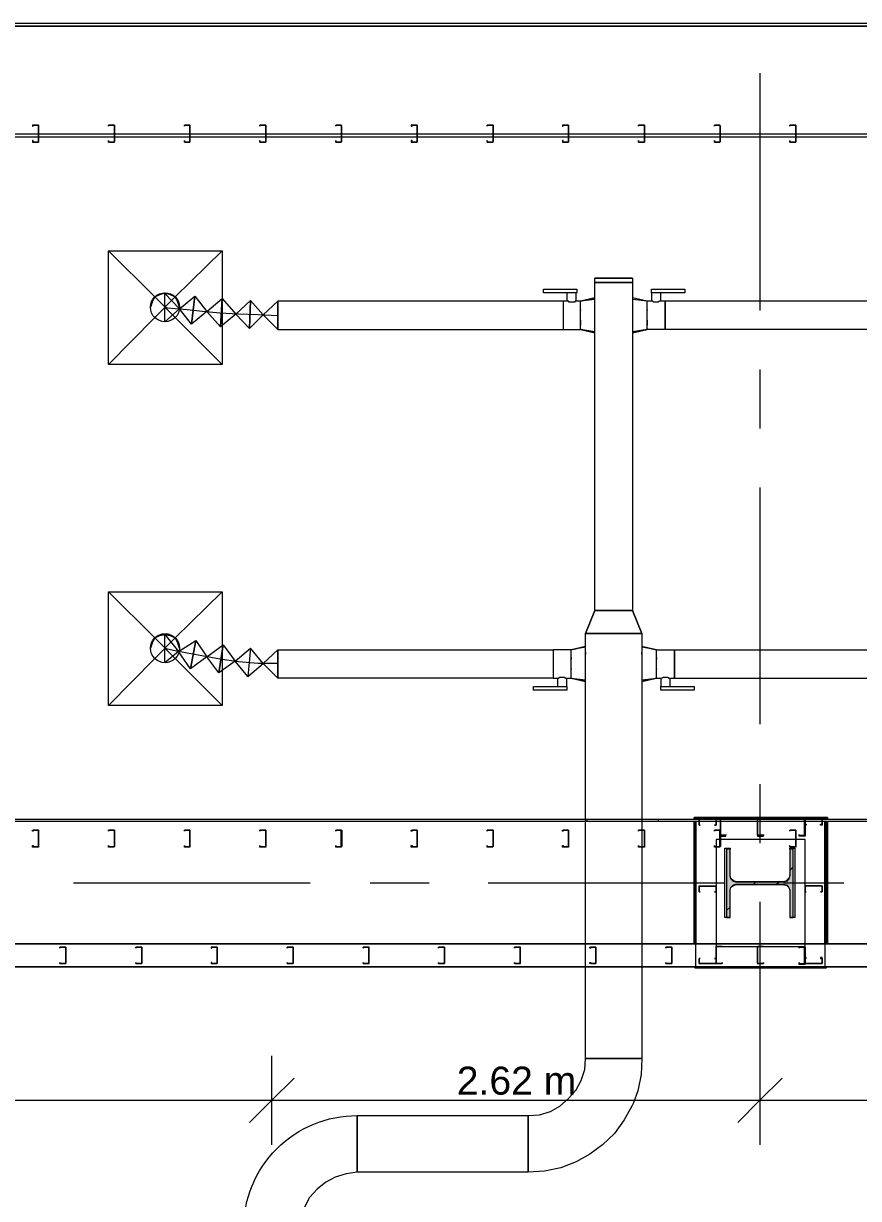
# Model space of a CAD drawing. Header units: metres. Extents: x -2 to 207, y -8 to 52.
# Drawn here: x 45.26 to 49.73, y 21.48 to 27.78 of the extents above; entities that cross this region are included whole.
import ezdxf

# ---------------------------------------------------------------- set-up
doc = ezdxf.new("R2010")
doc.units = ezdxf.units.M
doc.layers.add('HVAC - Ductos', color=5, linetype='Continuous', lineweight=0)
doc.layers.add('PDF_Text', color=7, linetype='Continuous', lineweight=0)
doc.layers.add('PDF_Geometry', color=7, linetype='Continuous', lineweight=0, true_color=0xaaaaaa)
doc.layers.add('PDF_Solid Fills', color=7, linetype='Continuous', lineweight=0, true_color=0xffffff)
doc.styles.add('PDF Helvetica', font='')
doc.styles.get('PDF Helvetica').set_extended_font_data('Helvetica')

msp = doc.modelspace()

# ---------------------------------------------------------------- hatches: boundary and pattern name
at = {"layer": 'PDF_Solid Fills', "lineweight": 0, "transparency": 33554559}
h = msp.add_hatch(color=256, dxfattribs=at)
h.paths.add_polyline_path([(46.9572, 23.4555), (46.9572, 23.3685), (46.9617, 23.4555)])
h.paths.add_polyline_path([(46.9297, 23.3685), (46.9572, 23.3639), (46.9572, 23.3685)])
h = msp.add_hatch(color=256, dxfattribs=at)
h.paths.add_polyline_path([(46.9572, 23.4555), (46.9572, 23.3685), (46.9617, 23.4555)])
h.paths.add_polyline_path([(46.9297, 23.3685), (46.9572, 23.3639), (46.9572, 23.3685)])
msp.add_hatch(color=256, dxfattribs=at).paths.add_polyline_path([(49.3625, 23.3547), (49.358, 23.199), (49.3442, 23.1852), (49.3305, 23.1806), (49.0739, 23.1761), (49.0739, 23.1806), (49.0602, 23.1852), (49.051, 23.1944), (49.0464, 23.1944), (49.0464, 23.2127), (49.0418, 23.2127), (49.0418, 23.3547), (49.0235, 23.3547), (49.0235, 22.9882), (49.0418, 22.9882), (49.0418, 23.1394), (49.0464, 23.1532), (49.0602, 23.1669), (49.3442, 23.1669), (49.3625, 23.1486), (49.3625, 22.9882), (49.3809, 22.9882), (49.3809, 23.3547)])

# ---------------------------------------------------------------- linework, layer by layer
at = {"layer": 'HVAC - Ductos', "lineweight": 0}
for points in [[(45.711, 26.5619), (46.3203, 26.5619), (46.3203, 25.9526), (45.711, 25.9526)], [(45.9355, 26.2596), (45.9446, 26.287), (45.9583, 26.3145), (45.9859, 26.3283), (46.0133, 26.3374), (46.0408, 26.3283), (46.0683, 26.3145), (46.0821, 26.287), (46.0912, 26.2596), (46.0821, 26.287), (46.0683, 26.3145), (46.0408, 26.3283), (46.0133, 26.3328), (45.9859, 26.3283), (45.9583, 26.3145), (45.9446, 26.287)], [(48.043, 26.3374), (48.043, 26.3558), (48.2217, 26.3558), (48.2217, 26.3374)], [(48.1484, 26.2916), (48.1484, 26.287), (48.1484, 26.2825), (48.1484, 26.2688), (48.1484, 26.255), (48.1484, 26.2366), (48.1484, 26.2137), (48.1484, 26.1954), (48.1484, 26.1771), (48.1484, 26.1633), (48.1484, 26.1496), (48.1484, 26.1404), (48.2401, 26.1404), (48.2401, 26.145), (48.2401, 26.1496), (48.2401, 26.1633), (48.2401, 26.1771), (48.2401, 26.1954), (48.2401, 26.2137), (48.2401, 26.2366), (48.2401, 26.255), (48.2401, 26.2688), (48.2401, 26.2825), (48.2401, 26.287), (48.2401, 26.2916), (48.2171, 26.2916), (48.2171, 26.3374), (48.2125, 26.3374), (48.208, 26.3374), (48.1988, 26.3374), (48.1942, 26.3374), (48.1851, 26.3374), (48.1805, 26.3374), (48.1759, 26.3374), (48.1713, 26.3374), (48.1667, 26.3374), (48.1667, 26.2916)], [(48.3179, 24.633), (48.3179, 26.3924), (48.5195, 26.3924), (48.5195, 24.633)], [(48.799, 26.3558), (48.799, 26.3374), (48.6203, 26.3374), (48.6203, 26.3558)], [(46.1737, 26.3191), (46.1554, 26.1679), (46.0912, 26.2504), (46.0133, 26.1817), (46.0133, 26.3328), (46.0912, 26.2504)], [(46.3203, 26.3054), (46.3112, 26.1541), (46.2378, 26.2366), (46.1554, 26.1679), (46.1737, 26.3191), (46.2378, 26.2366)], [(46.4715, 26.2962), (46.4669, 26.145), (46.3936, 26.2229), (46.3112, 26.1541), (46.3203, 26.3054), (46.3936, 26.2229)], [(46.6181, 26.2916), (46.6181, 26.1404), (46.5402, 26.2183), (46.4669, 26.145), (46.4715, 26.2962), (46.5402, 26.2183)], [(46.6181, 26.1404), (46.6181, 26.1496), (46.6181, 26.1633), (46.6181, 26.1771), (46.6181, 26.1954), (46.6181, 26.2137), (46.6181, 26.2366), (46.6181, 26.255), (46.6181, 26.2688), (46.6181, 26.2825), (46.6181, 26.287), (46.6181, 26.2916), (46.6181, 26.287), (46.6181, 26.2825), (46.6181, 26.2688), (46.6181, 26.255), (46.6181, 26.2366), (46.6181, 26.2137), (46.6181, 26.1954), (46.6181, 26.1771), (46.6181, 26.1633), (46.6181, 26.1496)], [(46.6181, 26.2916), (46.6181, 26.287), (46.6181, 26.2688), (46.6181, 26.2458), (46.6181, 26.2137), (46.6181, 26.1863), (46.6181, 26.1633), (46.6181, 26.145), (46.6181, 26.1404), (46.6181, 26.145), (46.6181, 26.1633), (46.6181, 26.1863), (46.6181, 26.2137), (46.6181, 26.2458), (46.6181, 26.2688), (46.6181, 26.287)], [(46.6181, 26.1404), (46.6181, 26.145), (46.6181, 26.1633), (46.6181, 26.1863), (46.6181, 26.2137), (46.6181, 26.2458), (46.6181, 26.2688), (46.6181, 26.287), (46.6181, 26.2916), (46.6181, 26.287), (46.6181, 26.2688), (46.6181, 26.2458), (46.6181, 26.2137), (46.6181, 26.1863), (46.6181, 26.1633), (46.6181, 26.145)], [(48.2401, 26.2458), (48.2401, 26.2412)], [(48.5974, 26.2412), (48.5974, 26.2458)], [(48.2401, 26.1908), (48.2401, 26.1863), (48.2401, 26.1817), (48.2401, 26.1863)], [(48.2401, 26.1771), (48.2401, 26.1633)], [(48.5974, 26.1817), (48.5974, 26.1863), (48.5974, 26.1908), (48.5974, 26.1863)], [(48.5974, 26.1633), (48.5974, 26.1771)], [(45.711, 24.7338), (46.3203, 24.7338), (46.3203, 24.1245), (45.711, 24.1245)], [(48.5699, 24.5093), (48.5195, 24.633)], [(48.5699, 24.5093), (48.5699, 22.2323), (48.2675, 22.2323), (48.2675, 24.5093)], [(45.9355, 24.4315), (45.9446, 24.4589), (45.9583, 24.4865), (45.9859, 24.5002), (46.0133, 24.5047), (46.0408, 24.5002), (46.0683, 24.4865), (46.0821, 24.4589), (46.0912, 24.4315), (46.0821, 24.4589), (46.0683, 24.4865), (46.0408, 24.5002), (46.0133, 24.5047), (45.9859, 24.5002), (45.9583, 24.4865), (45.9446, 24.4589)], [(46.1783, 24.4727), (46.1508, 24.3215), (46.0866, 24.4131), (46.0133, 24.3536), (46.0133, 24.5047), (46.0866, 24.4131)], [(46.3249, 24.4498), (46.302, 24.2986), (46.2378, 24.3856), (46.1508, 24.3215), (46.1783, 24.4727), (46.2378, 24.3856)], [(46.4715, 24.4315), (46.4577, 24.2802), (46.389, 24.3627), (46.302, 24.2986), (46.3249, 24.4498), (46.389, 24.3627)], [(46.6181, 24.4223), (46.6181, 24.4131), (46.6181, 24.3994), (46.6181, 24.3856), (46.6181, 24.3673), (46.6181, 24.349), (46.6181, 24.3261), (46.6181, 24.3077), (46.6181, 24.294), (46.6181, 24.2802), (46.6181, 24.2757), (46.6181, 24.2711), (46.6181, 24.2757), (46.6181, 24.2802), (46.6181, 24.294), (46.6181, 24.3077), (46.6181, 24.3261), (46.6181, 24.349), (46.6181, 24.3673), (46.6181, 24.3856), (46.6181, 24.3994), (46.6181, 24.4131)], [(46.6181, 24.2711), (46.6181, 24.2757), (46.6181, 24.294), (46.6181, 24.3169), (46.6181, 24.349), (46.6181, 24.3765), (46.6181, 24.3994), (46.6181, 24.4177), (46.6181, 24.4223), (46.6181, 24.4177), (46.6181, 24.3994), (46.6181, 24.3765), (46.6181, 24.349), (46.6181, 24.3169), (46.6181, 24.294), (46.6181, 24.2757)], [(46.6181, 24.4223), (46.6181, 24.4177), (46.6181, 24.3994), (46.6181, 24.3765), (46.6181, 24.349), (46.6181, 24.3169), (46.6181, 24.294), (46.6181, 24.2757), (46.6181, 24.2711), (46.6181, 24.2757), (46.6181, 24.294), (46.6181, 24.3169), (46.6181, 24.349), (46.6181, 24.3765), (46.6181, 24.3994), (46.6181, 24.4177)], [(48.1897, 24.3811), (48.1897, 24.3765), (48.1897, 24.3719), (48.1897, 24.3765)], [(48.6479, 24.3719), (48.6479, 24.3765), (48.6479, 24.3811), (48.6479, 24.3765)], [(48.1897, 24.3215), (48.1897, 24.3169)], [(48.6479, 24.3169), (48.6479, 24.3215)], [(47.988, 24.207), (47.988, 24.2253), (48.1667, 24.2253), (48.1667, 24.207)], [(48.8494, 24.2253), (48.8494, 24.207), (48.6707, 24.207), (48.6707, 24.2253)], [(47.9606, 21.6229), (47.9606, 21.9252), (48.0201, 21.9298), (48.0797, 21.9482), (48.1301, 21.9757), (48.1759, 22.0169), (48.2171, 22.0627), (48.2446, 22.1131), (48.2629, 22.1727), (48.2675, 22.2323), (48.5699, 22.2323), (48.5653, 22.1452), (48.547, 22.0581), (48.5241, 21.994), (48.515, 21.9757), (48.4737, 21.9024), (48.4233, 21.829), (48.3592, 21.7695), (48.2904, 21.7191), (48.2171, 21.6779), (48.1347, 21.6458), (48.0476, 21.6275)], [(47.9606, 21.6229), (47.0442, 21.6229), (47.0442, 21.9252), (47.9606, 21.9252)]]:
    msp.add_lwpolyline(points, close=True, dxfattribs=at)
for points in [[(45.9583, 26.3145), (45.711, 26.5619)], [(46.0683, 26.3145), (46.3203, 26.5619)], [(48.5195, 26.4153), (48.5195, 26.3924), (48.3179, 26.3924), (48.3179, 26.4153)], [(48.3179, 26.4153), (48.5195, 26.4153), (48.3179, 26.4153)], [(49.8207, 26.1404), (48.6936, 26.1404), (48.6936, 26.1496), (48.6936, 26.1633), (48.6936, 26.1771), (48.6936, 26.1954), (48.6936, 26.2137), (48.6936, 26.2366), (48.6936, 26.255), (48.6936, 26.2688), (48.6936, 26.2825), (48.6936, 26.287), (48.6936, 26.2916), (48.6707, 26.2916), (48.6707, 26.3374), (48.6661, 26.3374), (48.6615, 26.3374), (48.657, 26.3374), (48.6524, 26.3374), (48.6479, 26.3374), (48.6387, 26.3374), (48.6341, 26.3374), (48.6295, 26.3374), (48.6249, 26.3374), (48.6203, 26.3374), (48.6203, 26.2916), (48.5974, 26.2916), (48.5195, 26.3008)], [(45.9583, 26.2045), (46.0683, 26.3145)], [(46.0683, 26.2045), (45.9583, 26.3145)], [(46.6181, 26.1404), (46.6181, 26.2916)], [(48.1484, 26.2916), (46.6181, 26.2916)], [(48.1484, 26.2916), (48.1484, 26.287), (48.1484, 26.2825), (48.1484, 26.2688), (48.1484, 26.255), (48.1484, 26.2366), (48.1484, 26.2137), (48.1484, 26.1954), (48.1484, 26.1771), (48.1484, 26.1633), (48.1484, 26.1496), (48.1484, 26.1404)], [(48.2171, 26.2916), (48.2125, 26.2916), (48.208, 26.287), (48.1988, 26.287), (48.1897, 26.287), (48.1805, 26.287), (48.1759, 26.2916), (48.1713, 26.2916), (48.1667, 26.2916)], [(48.3179, 26.3099), (48.2401, 26.2916), (48.3179, 26.3099)], [(48.3179, 26.3008), (48.2401, 26.2916)], [(48.3179, 26.2916), (48.3179, 26.3008), (48.3179, 26.3054), (48.3179, 26.3099)], [(48.3179, 26.1679), (48.3179, 26.1725), (48.3179, 26.1817), (48.3179, 26.1954), (48.3179, 26.2), (48.3179, 26.2045), (48.3179, 26.2275), (48.3179, 26.2321), (48.3179, 26.2366), (48.3179, 26.2504), (48.3179, 26.2596), (48.3179, 26.2642), (48.3179, 26.2688), (48.3179, 26.287)], [(49.8207, 26.2916), (48.6936, 26.2916), (48.6936, 26.287), (48.6936, 26.2825), (48.6936, 26.2688), (48.6936, 26.255), (48.6936, 26.2366), (48.6936, 26.2137), (48.6936, 26.1954), (48.6936, 26.1771), (48.6936, 26.1633), (48.6936, 26.1496), (48.6936, 26.1404), (48.5974, 26.1404), (48.5974, 26.145), (48.5974, 26.1496), (48.5974, 26.1633), (48.5974, 26.1771), (48.5974, 26.1954), (48.5974, 26.2137), (48.5974, 26.2366), (48.5974, 26.255), (48.5974, 26.2688), (48.5974, 26.2825), (48.5974, 26.287), (48.5974, 26.2916), (48.5195, 26.3099)], [(48.5974, 26.2916), (48.5195, 26.3099), (48.5195, 26.3054), (48.5195, 26.3008), (48.5195, 26.2916)], [(48.5195, 26.287), (48.5195, 26.2688), (48.5195, 26.2642), (48.5195, 26.2596), (48.5195, 26.2504), (48.5195, 26.2366), (48.5195, 26.2321), (48.5195, 26.2275), (48.5195, 26.2045), (48.5195, 26.2), (48.5195, 26.1954), (48.5195, 26.1817), (48.5195, 26.1725), (48.5195, 26.1679)], [(48.6707, 26.2916), (48.6661, 26.2916), (48.657, 26.287), (48.6479, 26.287), (48.6433, 26.287), (48.6341, 26.287), (48.6249, 26.2916), (48.6203, 26.2916)], [(46.6181, 26.2137), (46.5127, 26.2183), (46.4074, 26.2229), (46.3066, 26.2275), (46.215, 26.2366), (46.1325, 26.2458), (46.0683, 26.2504), (46.0271, 26.255), (46.0133, 26.2596)], [(45.711, 25.9526), (45.9583, 26.2045)], [(46.3203, 25.9526), (46.0683, 26.2045)], [(48.3179, 26.1221), (48.2401, 26.1404), (48.2401, 26.145), (48.2401, 26.1404)], [(48.3179, 26.145), (48.3179, 26.1633)], [(48.5195, 26.1633), (48.5195, 26.145)], [(48.5974, 26.1404), (48.5974, 26.145), (48.5974, 26.1404), (48.5195, 26.1267)], [(46.6181, 26.1404), (48.1484, 26.1404)], [(48.3179, 26.1267), (48.2401, 26.1404), (48.3179, 26.1221), (48.3179, 26.1267), (48.3179, 26.1313), (48.3179, 26.1404)], [(48.5195, 26.1404), (48.5195, 26.1313), (48.5195, 26.1267), (48.5195, 26.1221)], [(48.5195, 26.1221), (48.5974, 26.1404), (48.5195, 26.1221)], [(45.9583, 24.4865), (45.711, 24.7338)], [(46.0683, 24.4865), (46.3203, 24.7338)], [(48.3179, 24.633), (48.2675, 24.5093), (48.3179, 24.633)], [(48.3179, 24.633), (48.5195, 24.633)], [(48.5699, 24.5093), (48.2675, 24.5093)], [(45.9583, 24.3765), (46.0683, 24.4865)], [(46.0683, 24.3765), (45.9583, 24.4865)], [(46.6181, 24.349), (46.5127, 24.349), (46.4074, 24.3581), (46.3066, 24.3719), (46.2104, 24.3902), (46.1325, 24.4039), (46.0683, 24.4177), (46.0271, 24.4269), (46.0133, 24.4315)], [(48.2675, 24.2528), (48.1897, 24.2711), (48.1897, 24.2757), (48.1897, 24.2802), (48.1897, 24.294), (48.1897, 24.3077), (48.1897, 24.3261), (48.1897, 24.349), (48.1897, 24.3673), (48.1897, 24.3856), (48.1897, 24.3994), (48.1897, 24.4131), (48.1897, 24.4177), (48.1897, 24.4223), (48.0935, 24.4223), (48.0935, 24.4131), (48.0935, 24.3994), (48.0935, 24.3856), (48.0935, 24.3673), (48.0935, 24.349), (48.0935, 24.3261), (48.0935, 24.3077), (48.0935, 24.294), (48.0935, 24.2802), (48.0935, 24.2757), (48.0935, 24.2711), (46.6181, 24.2711), (46.6181, 24.4223), (46.6181, 24.2711), (46.5402, 24.349), (46.4715, 24.4315), (46.4577, 24.2802), (46.5402, 24.349), (46.6181, 24.4223), (48.0935, 24.4223), (48.0935, 24.4131), (48.0935, 24.3994), (48.0935, 24.3856), (48.0935, 24.3673), (48.0935, 24.349), (48.0935, 24.3261), (48.0935, 24.3077), (48.0935, 24.294), (48.0935, 24.2802), (48.0935, 24.2757), (48.0935, 24.2711), (48.1163, 24.2711), (48.1163, 24.2253), (48.1209, 24.2253), (48.1255, 24.2253), (48.1301, 24.2253), (48.1347, 24.2253), (48.1438, 24.2253), (48.1484, 24.2253), (48.153, 24.2253), (48.1621, 24.2253), (48.1667, 24.2253), (48.1667, 24.2711), (48.1897, 24.2711), (48.2675, 24.2619)], [(48.2675, 24.4406), (48.1897, 24.4223), (48.2675, 24.4406)], [(48.2675, 24.4361), (48.1897, 24.4223)], [(48.2675, 24.4223), (48.2675, 24.4315), (48.2675, 24.4361), (48.2675, 24.4406)], [(48.2675, 24.2757), (48.2675, 24.294), (48.2675, 24.2986), (48.2675, 24.3032), (48.2675, 24.3123), (48.2675, 24.3261), (48.2675, 24.3307), (48.2675, 24.3353), (48.2675, 24.3581), (48.2675, 24.3627), (48.2675, 24.3673), (48.2675, 24.3811), (48.2675, 24.3902), (48.2675, 24.3948), (48.2675, 24.3994), (48.2675, 24.4177)], [(48.2675, 24.4085), (48.2675, 24.3994)], [(48.5699, 24.4406), (48.6479, 24.4223), (48.5699, 24.4406), (48.5699, 24.4361), (48.5699, 24.4315), (48.5699, 24.4223)], [(48.6479, 24.4223), (48.5699, 24.4361)], [(48.5699, 24.2619), (48.6479, 24.2711), (48.6479, 24.2757), (48.6479, 24.2802), (48.6479, 24.294), (48.6479, 24.3077), (48.6479, 24.3261), (48.6479, 24.349), (48.6479, 24.3673), (48.6479, 24.3856), (48.6479, 24.3994), (48.6479, 24.4131), (48.6479, 24.4177), (48.6479, 24.4223), (48.7441, 24.4223), (48.7441, 24.4131), (48.7441, 24.3994), (48.7441, 24.3856), (48.7441, 24.3673), (48.7441, 24.349), (48.7441, 24.3261), (48.7441, 24.3077), (48.7441, 24.294), (48.7441, 24.2802), (48.7441, 24.2757), (48.7441, 24.2711), (49.8207, 24.2711)], [(48.5699, 24.4177), (48.5699, 24.3994), (48.5699, 24.3948), (48.5699, 24.3902), (48.5699, 24.3811), (48.5699, 24.3673), (48.5699, 24.3627), (48.5699, 24.3581), (48.5699, 24.3353), (48.5699, 24.3307), (48.5699, 24.3261), (48.5699, 24.3123), (48.5699, 24.3032), (48.5699, 24.2986), (48.5699, 24.294), (48.5699, 24.2757)], [(48.5699, 24.3994), (48.5699, 24.4085)], [(48.6479, 24.2711), (48.6707, 24.2711), (48.6707, 24.2253), (48.6753, 24.2253), (48.6799, 24.2253), (48.6845, 24.2253), (48.6891, 24.2253), (48.6982, 24.2253), (48.7028, 24.2253), (48.7074, 24.2253), (48.7119, 24.2253), (48.7165, 24.2253), (48.7211, 24.2253), (48.7211, 24.2711), (48.7441, 24.2711), (48.7441, 24.2757), (48.7441, 24.2802), (48.7441, 24.294), (48.7441, 24.3077), (48.7441, 24.3261), (48.7441, 24.349), (48.7441, 24.3673), (48.7441, 24.3856), (48.7441, 24.3994), (48.7441, 24.4131), (48.7441, 24.4223), (49.8207, 24.4223)], [(45.711, 24.1245), (45.9583, 24.3765)], [(46.3203, 24.1245), (46.0683, 24.3765)], [(48.1163, 24.2711), (48.1209, 24.2711), (48.1301, 24.2757), (48.1393, 24.2757), (48.1484, 24.2757), (48.153, 24.2757), (48.1621, 24.2711), (48.1667, 24.2711)], [(48.1897, 24.2711), (48.2675, 24.2528), (48.2675, 24.2574), (48.2675, 24.2619), (48.2675, 24.2711)], [(48.5699, 24.2711), (48.5699, 24.2619), (48.5699, 24.2574), (48.5699, 24.2528)], [(48.5699, 24.2528), (48.6479, 24.2711), (48.5699, 24.2528)], [(48.6707, 24.2711), (48.6753, 24.2711), (48.6845, 24.2757), (48.6936, 24.2757), (48.7028, 24.2757), (48.7074, 24.2757), (48.7165, 24.2711), (48.7211, 24.2711)], [(46.5861, 21.7695), (46.5861, 22.0077), (46.5861, 22.246)], [(49.2022, 22.246), (49.2022, 22.0077), (49.2022, 21.7695)], [(46.7052, 22.1269), (46.5861, 22.0077), (46.4669, 21.8886)], [(49.3213, 22.1269), (49.2022, 22.0077), (49.0831, 21.8886)], [(40.3549, 22.0077), (46.5861, 22.0077), (49.2022, 22.0077), (57.0827, 22.0077)]]:
    msp.add_lwpolyline(points, dxfattribs=at)
msp.add_lwpolyline([(47.0442, 21.9252), (47.0442, 21.6229), (46.9847, 21.6137), (46.9251, 21.5954), (46.8747, 21.5679), (46.8289, 21.5312), (46.7876, 21.4854), (46.7602, 21.4304), (46.7418, 21.3754), (46.7372, 21.3159), (46.4349, 21.3159, -0.417475)], format="xyb", close=True, dxfattribs=at)
for centre in [(46.0134, 26.2595), (46.0135, 24.4313)]:
    msp.add_circle(centre, 0.0778, dxfattribs=at)
at = {"layer": 'PDF_Geometry', "lineweight": 0}
for points in [[(45.0191, 27.7669), (52.3773, 27.7669), (43.9104, 27.7669), (43.9104, 22.8462), (43.9104, 22.7225), (43.9104, 22.7179), (43.5392, 22.7179), (43.9104, 22.7179), (43.9104, 22.7225), (43.892, 22.7225), (43.6629, 22.7225), (43.892, 22.7225)], [(52.3773, 27.7807), (43.9104, 27.7807)], [(49.2022, 27.515), (49.2022, 26.2412)], [(49.4404, 23.5014), (49.1885, 23.5014), (48.9914, 23.5014), (48.9685, 23.5014), (48.8769, 23.5014), (44.4739, 23.5014), (44.4739, 23.5152), (44.4739, 27.1713), (44.4739, 27.1897), (44.9321, 27.1897), (45.3353, 27.1897), (45.743, 27.1897), (46.1462, 27.1897), (46.554, 27.1897), (46.9572, 27.1897)], [(44.4876, 27.1438), (44.4876, 23.5152), (51.8046, 23.5152), (51.8046, 27.1438), (51.8046, 27.1713), (51.4243, 27.1713), (51.0165, 27.1713), (50.6134, 27.1713), (50.2056, 27.1713), (49.8024, 27.1713)], [(46.9572, 27.1713), (46.554, 27.1713), (46.1462, 27.1713), (45.743, 27.1713), (45.3353, 27.1713), (44.9321, 27.1713), (44.4876, 27.1713), (44.4876, 27.1484)], [(46.9617, 27.1897), (47.365, 27.1897), (47.7727, 27.1897), (48.1759, 27.1897), (48.5837, 27.1897), (48.9868, 27.1897)], [(49.7978, 27.1713), (49.3946, 27.1713), (48.9868, 27.1713), (48.5837, 27.1713), (48.1759, 27.1713), (47.7727, 27.1713), (47.365, 27.1713), (46.9617, 27.1713)], [(48.9914, 27.1897), (49.3946, 27.1897), (49.7978, 27.1897)], [(49.8024, 27.1897), (50.2056, 27.1897), (50.6134, 27.1897), (51.0165, 27.1897), (51.4243, 27.1897), (51.8184, 27.1897), (51.8184, 27.1713), (51.8184, 23.5152), (51.8184, 23.5014), (49.5366, 23.5014), (49.445, 23.5014)], [(49.2022, 25.9251), (49.2022, 25.6089)], [(49.2022, 25.2928), (49.2022, 24.0237)], [(49.2022, 23.703), (49.2022, 23.3868)], [(49.445, 23.5152), (48.9685, 23.5152), (48.8586, 23.5152), (48.8586, 23.5197), (48.854, 23.5243), (48.8494, 23.5243), (48.8494, 23.5152), (48.8494, 23.5243), (49.5642, 23.5243), (48.8494, 23.5243), (48.854, 23.5243), (48.8586, 23.5197), (48.8586, 23.5152), (48.9914, 23.5152)], [(49.555, 23.5197), (48.8586, 23.5197)], [(49.5504, 23.5152), (48.8586, 23.5152), (49.555, 23.5152)], [(49.5504, 23.5014), (49.5504, 22.8325), (49.5504, 22.7225), (48.8586, 22.7225), (48.8586, 22.8325), (48.8586, 23.5014), (48.8586, 22.8462), (48.8586, 23.5014)], [(48.8586, 23.5014), (48.8586, 22.8462), (48.8586, 23.5014)], [(49.019, 23.5152), (49.1931, 23.5152)], [(49.2205, 23.5152), (49.413, 23.5152)], [(49.5321, 23.5152), (49.5504, 23.5152), (49.555, 23.5152), (49.555, 23.5197), (49.5596, 23.5243), (49.5642, 23.5243), (49.5642, 23.5152), (49.5642, 23.5243), (49.5596, 23.5243), (49.555, 23.5197), (49.555, 23.5152), (49.5504, 23.5152), (49.445, 23.5152), (49.4404, 23.5152)], [(48.9685, 23.3639), (48.9685, 22.8325), (49.445, 22.8325), (49.445, 23.4051), (49.3946, 23.4051), (48.9914, 23.4051)], [(48.9868, 23.4051), (48.9685, 23.4051), (48.9685, 23.3685)], [(49.0418, 22.9882), (49.0144, 22.9882), (49.0144, 23.3593), (49.0418, 23.3593), (49.0418, 23.3547)], [(49.3625, 23.3547), (49.3625, 23.3593), (49.3901, 23.3593), (49.3901, 22.9882), (49.3625, 22.9882)], [(49.3625, 23.2403), (49.3809, 23.2585)], [(49.0464, 23.199), (49.0602, 23.1852), (49.0739, 23.1806), (49.3305, 23.1806), (49.3488, 23.1852), (49.358, 23.199)], [(46.7922, 23.1715), (45.5231, 23.1715)], [(47.4291, 23.1715), (47.1129, 23.1715)], [(49.0144, 23.1715), (47.7452, 23.1715)], [(49.358, 23.1486), (49.3488, 23.1577), (49.3305, 23.1623), (49.0739, 23.1623), (49.0602, 23.1577), (49.0464, 23.1486)], [(49.1701, 23.1669), (49.1793, 23.1761)], [(49.2893, 23.1669), (49.303, 23.1761)], [(49.6512, 23.1715), (49.3305, 23.1715)], [(49.2022, 23.0707), (49.2022, 21.8016)], [(49.0235, 23.0248), (49.0418, 23.0432)], [(44.5701, 22.7225), (43.9104, 22.7225), (52.3636, 22.7225), (52.3636, 22.7408), (52.3636, 22.8279), (52.3636, 22.8462), (43.9104, 22.8462), (44.5701, 22.8462)], [(53.0371, 22.8325), (53.0371, 22.8462), (53.0371, 22.7225), (52.5148, 22.7225), (53.0371, 22.7225), (53.0371, 22.7821), (53.0371, 22.7225), (52.5148, 22.7225), (44.5701, 22.7225), (44.5701, 22.8462), (52.4048, 22.8462)], [(48.854, 22.7225), (48.854, 22.7179), (49.5596, 22.7179), (49.5596, 22.7225)]]:
    msp.add_lwpolyline(points, dxfattribs=at)
for points in [[(45.3032, 27.1438), (45.3353, 27.1438), (45.3353, 27.1484), (45.3353, 27.2309), (45.3353, 27.2355), (45.3032, 27.2355), (45.3032, 27.2309), (45.3077, 27.2309), (45.3077, 27.2355), (45.3353, 27.2355), (45.3353, 27.2309), (45.3353, 27.1484), (45.3353, 27.1438), (45.3077, 27.1438), (45.3077, 27.153), (45.3032, 27.153)], [(45.3032, 27.1438), (45.3353, 27.1438), (45.3353, 27.1484), (45.3353, 27.2309), (45.3353, 27.2355), (45.3032, 27.2355), (45.3032, 27.2309), (45.3077, 27.2309), (45.3077, 27.2355), (45.3353, 27.2355), (45.3353, 27.2309), (45.3353, 27.1484), (45.3353, 27.1438), (45.3077, 27.1438), (45.3077, 27.153), (45.3032, 27.153)], [(45.711, 27.1438), (45.7384, 27.1438), (45.743, 27.1438), (45.743, 27.1484), (45.743, 27.2309), (45.743, 27.2355), (45.7384, 27.2355), (45.711, 27.2355), (45.711, 27.2309), (45.711, 27.2355), (45.7384, 27.2355), (45.743, 27.2355), (45.743, 27.2309), (45.743, 27.1484), (45.7384, 27.1438), (45.711, 27.1438), (45.711, 27.153)], [(45.711, 27.1438), (45.7384, 27.1438), (45.743, 27.1438), (45.743, 27.1484), (45.743, 27.2309), (45.743, 27.2355), (45.7384, 27.2355), (45.711, 27.2355), (45.711, 27.2309), (45.711, 27.2355), (45.7384, 27.2355), (45.743, 27.2355), (45.743, 27.2309), (45.743, 27.1484), (45.7384, 27.1438), (45.711, 27.1438), (45.711, 27.153)], [(46.1187, 27.1438), (46.1462, 27.1438), (46.1462, 27.1484), (46.1462, 27.2309), (46.1462, 27.2355), (46.1187, 27.2355), (46.1187, 27.2309), (46.1187, 27.2355), (46.1462, 27.2355), (46.1462, 27.2309), (46.1462, 27.1484), (46.1462, 27.1438), (46.1187, 27.1438), (46.1187, 27.153)], [(46.1187, 27.1438), (46.1462, 27.1438), (46.1462, 27.1484), (46.1462, 27.2309), (46.1462, 27.2355), (46.1187, 27.2355), (46.1187, 27.2309), (46.1187, 27.2355), (46.1462, 27.2355), (46.1462, 27.2309), (46.1462, 27.1484), (46.1462, 27.1438), (46.1187, 27.1438), (46.1187, 27.153)], [(46.5219, 27.1438), (46.554, 27.1438), (46.554, 27.1484), (46.554, 27.2309), (46.554, 27.2355), (46.5219, 27.2355), (46.5219, 27.2309), (46.5219, 27.2355), (46.554, 27.2355), (46.554, 27.2309), (46.554, 27.1484), (46.554, 27.1438), (46.5219, 27.1438), (46.5219, 27.153)], [(46.5219, 27.1438), (46.554, 27.1438), (46.554, 27.1484), (46.554, 27.2309), (46.554, 27.2355), (46.5219, 27.2355), (46.5219, 27.2309), (46.5219, 27.2355), (46.554, 27.2355), (46.554, 27.2309), (46.554, 27.1484), (46.554, 27.1438), (46.5219, 27.1438), (46.5219, 27.153)], [(46.9297, 27.1438), (46.9572, 27.1438), (46.9617, 27.1484), (46.9617, 27.2309), (46.9572, 27.2355), (46.9297, 27.2355), (46.9297, 27.2309), (46.9297, 27.2355), (46.9572, 27.2355), (46.9572, 27.2309), (46.9572, 27.1484), (46.9572, 27.1438), (46.9297, 27.1438), (46.9297, 27.153)], [(46.9297, 27.1438), (46.9572, 27.1438), (46.9617, 27.1484), (46.9617, 27.2309), (46.9572, 27.2355), (46.9297, 27.2355), (46.9297, 27.2309), (46.9297, 27.2355), (46.9572, 27.2355), (46.9572, 27.2309), (46.9572, 27.1484), (46.9572, 27.1438), (46.9297, 27.1438), (46.9297, 27.153)], [(47.3328, 27.1438), (47.365, 27.1438), (47.365, 27.1484), (47.365, 27.2309), (47.365, 27.2355), (47.3328, 27.2355), (47.3328, 27.2309), (47.3374, 27.2309), (47.3374, 27.2355), (47.365, 27.2355), (47.365, 27.2309), (47.365, 27.1484), (47.365, 27.1438), (47.3374, 27.1438), (47.3374, 27.153), (47.3328, 27.153)], [(47.3328, 27.1438), (47.365, 27.1438), (47.365, 27.1484), (47.365, 27.2309), (47.365, 27.2355), (47.3328, 27.2355), (47.3328, 27.2309), (47.3374, 27.2309), (47.3374, 27.2355), (47.365, 27.2355), (47.365, 27.2309), (47.365, 27.1484), (47.365, 27.1438), (47.3374, 27.1438), (47.3374, 27.153), (47.3328, 27.153)], [(47.7406, 27.1438), (47.7681, 27.1438), (47.7727, 27.1438), (47.7727, 27.1484), (47.7727, 27.2309), (47.7727, 27.2355), (47.7681, 27.2355), (47.7406, 27.2355), (47.7406, 27.2309), (47.7406, 27.2355), (47.7681, 27.2355), (47.7727, 27.2355), (47.7727, 27.2309), (47.7727, 27.1484), (47.7681, 27.1438), (47.7406, 27.1438), (47.7406, 27.153)], [(47.7406, 27.1438), (47.7681, 27.1438), (47.7727, 27.1438), (47.7727, 27.1484), (47.7727, 27.2309), (47.7727, 27.2355), (47.7681, 27.2355), (47.7406, 27.2355), (47.7406, 27.2309), (47.7406, 27.2355), (47.7681, 27.2355), (47.7727, 27.2355), (47.7727, 27.2309), (47.7727, 27.1484), (47.7681, 27.1438), (47.7406, 27.1438), (47.7406, 27.153)], [(48.1438, 27.1438), (48.1759, 27.1438), (48.1759, 27.1484), (48.1759, 27.2309), (48.1759, 27.2355), (48.1438, 27.2355), (48.1438, 27.2309), (48.1484, 27.2309), (48.1484, 27.2355), (48.1759, 27.2355), (48.1759, 27.2309), (48.1759, 27.1484), (48.1759, 27.1438), (48.1484, 27.1438), (48.1484, 27.153), (48.1438, 27.153)], [(48.1438, 27.1438), (48.1759, 27.1438), (48.1759, 27.1484), (48.1759, 27.2309), (48.1759, 27.2355), (48.1438, 27.2355), (48.1438, 27.2309), (48.1484, 27.2309), (48.1484, 27.2355), (48.1759, 27.2355), (48.1759, 27.2309), (48.1759, 27.1484), (48.1759, 27.1438), (48.1484, 27.1438), (48.1484, 27.153), (48.1438, 27.153)], [(48.5516, 27.1438), (48.5837, 27.1438), (48.5837, 27.1484), (48.5837, 27.2309), (48.5837, 27.2355), (48.5516, 27.2355), (48.5516, 27.2309), (48.5516, 27.2355), (48.5837, 27.2355), (48.5837, 27.2309), (48.5837, 27.1484), (48.5837, 27.1438), (48.5516, 27.1438), (48.5516, 27.153)], [(48.5516, 27.1438), (48.5837, 27.1438), (48.5837, 27.1484), (48.5837, 27.2309), (48.5837, 27.2355), (48.5516, 27.2355), (48.5516, 27.2309), (48.5516, 27.2355), (48.5837, 27.2355), (48.5837, 27.2309), (48.5837, 27.1484), (48.5837, 27.1438), (48.5516, 27.1438), (48.5516, 27.153)], [(48.9594, 27.1438), (48.9868, 27.1438), (48.9914, 27.1484), (48.9914, 27.2309), (48.9868, 27.2355), (48.9594, 27.2355), (48.9594, 27.2309), (48.9594, 27.2355), (48.9868, 27.2355), (48.9868, 27.2309), (48.9868, 27.1484), (48.9868, 27.1438), (48.9594, 27.1438), (48.9594, 27.153)], [(48.9594, 27.1438), (48.9868, 27.1438), (48.9914, 27.1484), (48.9914, 27.2309), (48.9868, 27.2355), (48.9594, 27.2355), (48.9594, 27.2309), (48.9594, 27.2355), (48.9868, 27.2355), (48.9868, 27.2309), (48.9868, 27.1484), (48.9868, 27.1438), (48.9594, 27.1438), (48.9594, 27.153)], [(49.3625, 27.1438), (49.3946, 27.1438), (49.3946, 27.1484), (49.3946, 27.2309), (49.3946, 27.2355), (49.3625, 27.2355), (49.3625, 27.2309), (49.3625, 27.2355), (49.3946, 27.2355), (49.3946, 27.2309), (49.3946, 27.1484), (49.3946, 27.1438), (49.3625, 27.1438), (49.3625, 27.153)], [(49.3625, 27.1438), (49.3946, 27.1438), (49.3946, 27.1484), (49.3946, 27.2309), (49.3946, 27.2355), (49.3625, 27.2355), (49.3625, 27.2309), (49.3625, 27.2355), (49.3946, 27.2355), (49.3946, 27.2309), (49.3946, 27.1484), (49.3946, 27.1438), (49.3625, 27.1438), (49.3625, 27.153)], [(48.657, 23.5152), (48.657, 23.5014), (48.2767, 23.5014), (48.2767, 23.5152)], [(48.8494, 23.5014), (48.8494, 22.8462)], [(48.8769, 23.5152), (48.964, 23.5152), (48.9685, 23.5152), (48.9685, 23.483), (48.9594, 23.483), (48.9685, 23.483), (48.9685, 23.5152), (48.964, 23.5152), (48.8769, 23.5152), (48.8769, 23.483)], [(49.019, 23.5152), (48.9914, 23.5152), (48.9914, 23.4281), (48.9914, 23.4235), (49.019, 23.4235), (49.019, 23.4326), (49.019, 23.4281), (48.9914, 23.4281), (48.9914, 23.5152), (49.019, 23.5152), (49.019, 23.5106)], [(49.2205, 23.5152), (49.1931, 23.5152), (49.1885, 23.5152), (49.1885, 23.4281), (49.1885, 23.4235), (49.1931, 23.4235), (49.2205, 23.4235), (49.2205, 23.4326), (49.2205, 23.4281), (49.1931, 23.4281), (49.1885, 23.4281), (49.1885, 23.5152), (49.1931, 23.5152), (49.2205, 23.5152), (49.2205, 23.5106)], [(49.413, 23.5106), (49.413, 23.5152)], [(49.4404, 23.5152), (49.445, 23.5152), (49.445, 23.4281), (49.445, 23.4235), (49.4404, 23.4235), (49.413, 23.4235), (49.413, 23.4326), (49.413, 23.4281), (49.4404, 23.4281), (49.4404, 23.5152), (49.413, 23.5152)], [(49.445, 23.5152), (49.5321, 23.5152), (49.5366, 23.5152), (49.5366, 23.483), (49.5275, 23.483), (49.5275, 23.4876), (49.5366, 23.4876), (49.5366, 23.5152), (49.5321, 23.5152), (49.445, 23.5152), (49.445, 23.4876), (49.4496, 23.4876), (49.4496, 23.483), (49.445, 23.483)], [(49.5504, 23.5014), (49.5504, 22.8462)], [(49.555, 22.8462), (49.555, 23.5014)], [(49.5642, 22.8462), (49.5642, 23.5014)], [(45.3353, 23.4555), (45.3353, 23.3685), (45.3353, 23.3639), (45.3032, 23.3639), (45.3032, 23.3731), (45.3077, 23.3731), (45.3077, 23.3685), (45.3353, 23.3685), (45.3353, 23.4555), (45.3077, 23.4555), (45.3077, 23.451), (45.3032, 23.451), (45.3032, 23.4555)], [(45.3353, 23.4555), (45.3353, 23.3685), (45.3353, 23.3639), (45.3032, 23.3639), (45.3032, 23.3731), (45.3077, 23.3731), (45.3077, 23.3685), (45.3353, 23.3685), (45.3353, 23.4555), (45.3077, 23.4555), (45.3077, 23.451), (45.3032, 23.451), (45.3032, 23.4555)], [(45.711, 23.451), (45.711, 23.4555)], [(45.7384, 23.4555), (45.743, 23.4555), (45.743, 23.3685), (45.7384, 23.3639), (45.711, 23.3639), (45.711, 23.3731), (45.711, 23.3685), (45.7384, 23.3685), (45.743, 23.3685), (45.743, 23.4555), (45.7384, 23.4555), (45.711, 23.4555)], [(45.711, 23.451), (45.711, 23.4555)], [(45.7384, 23.4555), (45.743, 23.4555), (45.743, 23.3685), (45.7384, 23.3639), (45.711, 23.3639), (45.711, 23.3731), (45.711, 23.3685), (45.7384, 23.3685), (45.743, 23.3685), (45.743, 23.4555), (45.7384, 23.4555), (45.711, 23.4555)], [(46.1187, 23.451), (46.1187, 23.4555)], [(46.1462, 23.4555), (46.1462, 23.3685), (46.1462, 23.3639), (46.1187, 23.3639), (46.1187, 23.3731), (46.1187, 23.3685), (46.1462, 23.3685), (46.1462, 23.4555), (46.1187, 23.4555)], [(46.1187, 23.451), (46.1187, 23.4555)], [(46.1462, 23.4555), (46.1462, 23.3685), (46.1462, 23.3639), (46.1187, 23.3639), (46.1187, 23.3731), (46.1187, 23.3685), (46.1462, 23.3685), (46.1462, 23.4555), (46.1187, 23.4555)], [(46.5219, 23.451), (46.5219, 23.4555)], [(46.554, 23.4555), (46.554, 23.3685), (46.554, 23.3639), (46.5219, 23.3639), (46.5219, 23.3731), (46.5219, 23.3685), (46.554, 23.3685), (46.554, 23.4555), (46.5219, 23.4555)], [(46.5219, 23.451), (46.5219, 23.4555)], [(46.554, 23.4555), (46.554, 23.3685), (46.554, 23.3639), (46.5219, 23.3639), (46.5219, 23.3731), (46.5219, 23.3685), (46.554, 23.3685), (46.554, 23.4555), (46.5219, 23.4555)], [(46.9297, 23.451), (46.9297, 23.4555)], [(46.9572, 23.4555), (46.9617, 23.4555), (46.9617, 23.3685), (46.9572, 23.3685), (46.9572, 23.3639), (46.9297, 23.3639), (46.9297, 23.3731), (46.9297, 23.3685), (46.9572, 23.3685), (46.9572, 23.4555), (46.9297, 23.4555)], [(46.9297, 23.451), (46.9297, 23.4555)], [(46.9572, 23.4555), (46.9617, 23.4555), (46.9617, 23.3685), (46.9572, 23.3685), (46.9572, 23.3639), (46.9297, 23.3639), (46.9297, 23.3731), (46.9297, 23.3685), (46.9572, 23.3685), (46.9572, 23.4555), (46.9297, 23.4555)], [(47.365, 23.4555), (47.365, 23.3685), (47.365, 23.3639), (47.3328, 23.3639), (47.3328, 23.3731), (47.3374, 23.3731), (47.3374, 23.3685), (47.365, 23.3685), (47.365, 23.4555), (47.3374, 23.4555), (47.3374, 23.451), (47.3328, 23.451), (47.3328, 23.4555)], [(47.365, 23.4555), (47.365, 23.3685), (47.365, 23.3639), (47.3328, 23.3639), (47.3328, 23.3731), (47.3374, 23.3731), (47.3374, 23.3685), (47.365, 23.3685), (47.365, 23.4555), (47.3374, 23.4555), (47.3374, 23.451), (47.3328, 23.451), (47.3328, 23.4555)], [(47.7406, 23.451), (47.7406, 23.4555)], [(47.7681, 23.4555), (47.7727, 23.4555), (47.7727, 23.3685), (47.7681, 23.3639), (47.7406, 23.3639), (47.7406, 23.3731), (47.7406, 23.3685), (47.7681, 23.3685), (47.7727, 23.3685), (47.7727, 23.4555), (47.7681, 23.4555), (47.7406, 23.4555)], [(47.7406, 23.451), (47.7406, 23.4555)], [(47.7681, 23.4555), (47.7727, 23.4555), (47.7727, 23.3685), (47.7681, 23.3639), (47.7406, 23.3639), (47.7406, 23.3731), (47.7406, 23.3685), (47.7681, 23.3685), (47.7727, 23.3685), (47.7727, 23.4555), (47.7681, 23.4555), (47.7406, 23.4555)], [(48.1759, 23.4555), (48.1759, 23.3685), (48.1759, 23.3639), (48.1438, 23.3639), (48.1438, 23.3731), (48.1484, 23.3731), (48.1484, 23.3685), (48.1759, 23.3685), (48.1759, 23.4555), (48.1484, 23.4555), (48.1484, 23.451), (48.1438, 23.451), (48.1438, 23.4555)], [(48.1759, 23.4555), (48.1759, 23.3685), (48.1759, 23.3639), (48.1438, 23.3639), (48.1438, 23.3731), (48.1484, 23.3731), (48.1484, 23.3685), (48.1759, 23.3685), (48.1759, 23.4555), (48.1484, 23.4555), (48.1484, 23.451), (48.1438, 23.451), (48.1438, 23.4555)], [(48.5516, 23.451), (48.5516, 23.4555)], [(48.5837, 23.4555), (48.5837, 23.3685), (48.5837, 23.3639), (48.5516, 23.3639), (48.5516, 23.3731), (48.5516, 23.3685), (48.5837, 23.3685), (48.5837, 23.4555), (48.5516, 23.4555)], [(48.5516, 23.451), (48.5516, 23.4555)], [(48.5837, 23.4555), (48.5837, 23.3685), (48.5837, 23.3639), (48.5516, 23.3639), (48.5516, 23.3731), (48.5516, 23.3685), (48.5837, 23.3685), (48.5837, 23.4555), (48.5516, 23.4555)], [(48.8815, 23.483), (48.8769, 23.483)], [(48.9594, 23.451), (48.9594, 23.4555)], [(48.9868, 23.4555), (48.9914, 23.4555), (48.9914, 23.3685), (48.9868, 23.3685), (48.9868, 23.3639), (48.9594, 23.3639), (48.9594, 23.3731), (48.9594, 23.3685), (48.9868, 23.3685), (48.9868, 23.4555), (48.9594, 23.4555)], [(49.3625, 23.451), (49.3625, 23.4555)], [(49.3946, 23.4555), (49.3946, 23.3685), (49.3946, 23.3639), (49.3625, 23.3639), (49.3625, 23.3731), (49.3625, 23.3685), (49.3946, 23.3685), (49.3946, 23.4555), (49.3625, 23.4555)], [(49.3809, 22.9882), (49.3809, 23.3547), (49.3625, 23.3547), (49.3625, 23.2127), (49.358, 23.1944), (49.3442, 23.1806), (49.3305, 23.1761), (49.0739, 23.1761), (49.0602, 23.1806), (49.0464, 23.1944), (49.0418, 23.2127), (49.0418, 23.3547), (49.0235, 23.3547), (49.0235, 22.9882), (49.0418, 22.9882), (49.0418, 23.1348), (49.0464, 23.1486), (49.0602, 23.1623), (49.0739, 23.1669), (49.3305, 23.1669), (49.3442, 23.1623), (49.358, 23.1486), (49.3625, 23.1348), (49.3625, 22.9882)], [(48.8769, 23.1532), (48.8769, 23.1577), (48.964, 23.1577), (48.9685, 23.1532), (48.9685, 23.1257), (48.9594, 23.1257), (48.9685, 23.1257), (48.9685, 23.1532), (48.964, 23.1532), (48.8769, 23.1532), (48.8769, 23.1257)], [(48.8815, 23.1257), (48.8769, 23.1257)], [(49.445, 23.1532), (49.445, 23.1577), (49.5321, 23.1577), (49.5366, 23.1577), (49.5366, 23.1532), (49.5366, 23.1257), (49.5275, 23.1257), (49.5366, 23.1257), (49.5366, 23.1532), (49.5321, 23.1577), (49.445, 23.1577), (49.445, 23.1532), (49.445, 23.1257)], [(49.4496, 23.1257), (49.445, 23.1257)], [(45.4498, 22.7408), (45.4819, 22.7408), (45.4819, 22.8279), (45.4498, 22.8279), (45.4498, 22.8233), (45.4498, 22.8279), (45.4819, 22.8279), (45.4819, 22.7408), (45.4498, 22.7408), (45.4498, 22.7454)], [(45.4498, 22.7408), (45.4819, 22.7408), (45.4819, 22.8279), (45.4498, 22.8279), (45.4498, 22.8233), (45.4498, 22.8279), (45.4819, 22.8279), (45.4819, 22.7408), (45.4498, 22.7408), (45.4498, 22.7454)], [(45.8576, 22.7408), (45.8851, 22.7408), (45.8897, 22.7408), (45.8897, 22.8279), (45.8851, 22.8279), (45.8576, 22.8279), (45.8576, 22.8233), (45.8576, 22.8279), (45.8851, 22.8279), (45.8897, 22.8279), (45.8897, 22.7408), (45.8851, 22.7408), (45.8576, 22.7408), (45.8576, 22.7454)], [(46.2608, 22.7408), (46.2928, 22.7408), (46.2928, 22.8279), (46.2608, 22.8279), (46.2608, 22.8233), (46.2653, 22.8233), (46.2653, 22.8279), (46.2928, 22.8279), (46.2928, 22.7408), (46.2653, 22.7408), (46.2653, 22.7454), (46.2608, 22.7454)], [(46.6685, 22.7408), (46.7006, 22.7408), (46.7006, 22.8279), (46.6685, 22.8279), (46.6685, 22.8233), (46.6685, 22.8279), (46.7006, 22.8279), (46.7006, 22.7408), (46.6685, 22.7408), (46.6685, 22.7454)], [(47.0763, 22.7408), (47.1038, 22.7408), (47.1084, 22.7408), (47.1084, 22.8279), (47.1038, 22.8279), (47.0763, 22.8279), (47.0763, 22.8233), (47.0763, 22.8279), (47.1038, 22.8279), (47.1038, 22.7408), (47.0763, 22.7408), (47.0763, 22.7454)], [(47.4795, 22.7408), (47.5115, 22.7408), (47.5115, 22.8279), (47.4795, 22.8279), (47.4795, 22.8233), (47.4795, 22.8279), (47.5115, 22.8279), (47.5115, 22.7408), (47.4795, 22.7408), (47.4795, 22.7454)], [(47.8872, 22.7408), (47.9148, 22.7408), (47.9193, 22.7408), (47.9193, 22.8279), (47.9148, 22.8279), (47.8872, 22.8279), (47.8872, 22.8233), (47.8872, 22.8279), (47.9148, 22.8279), (47.9148, 22.7408), (47.8872, 22.7408), (47.8872, 22.7454)], [(48.2904, 22.7454), (48.295, 22.7454), (48.295, 22.7408), (48.3225, 22.7408), (48.3225, 22.8279), (48.295, 22.8279), (48.295, 22.8233), (48.2904, 22.8233), (48.2904, 22.8279), (48.3225, 22.8279), (48.3225, 22.7408), (48.2904, 22.7408)], [(48.6982, 22.7408), (48.7257, 22.7408), (48.7303, 22.7408), (48.7303, 22.8279), (48.7257, 22.8279), (48.6982, 22.8279), (48.6982, 22.8233), (48.6982, 22.8279), (48.7257, 22.8279), (48.7303, 22.8279), (48.7303, 22.7408), (48.7257, 22.7408), (48.6982, 22.7408), (48.6982, 22.7454)], [(48.6982, 22.7408), (48.7257, 22.7408), (48.7303, 22.7408), (48.7303, 22.8279), (48.7257, 22.8279), (48.6982, 22.8279), (48.6982, 22.8233), (48.6982, 22.8279), (48.7257, 22.8279), (48.7303, 22.8279), (48.7303, 22.7408), (48.7257, 22.7408), (48.6982, 22.7408), (48.6982, 22.7454)], [(49.0006, 22.8325), (48.9685, 22.8325), (48.9685, 22.8279), (48.9685, 22.7408), (49.0006, 22.7408), (49.0006, 22.7454), (49.0006, 22.7408), (48.9685, 22.7408), (48.9685, 22.8279), (48.9685, 22.8325), (49.0006, 22.8325), (49.0006, 22.8279)], [(49.2205, 22.8325), (49.1931, 22.8325), (49.1885, 22.8325), (49.1885, 22.8279), (49.1885, 22.7408), (49.1931, 22.7408), (49.2205, 22.7408), (49.2205, 22.7454), (49.2205, 22.7408), (49.1931, 22.7408), (49.1885, 22.7408), (49.1885, 22.8279), (49.1885, 22.8325), (49.1931, 22.8325), (49.2205, 22.8325), (49.2205, 22.8279)], [(49.2205, 22.8325), (49.1931, 22.8325), (49.1885, 22.8325), (49.1885, 22.8279), (49.1885, 22.7408), (49.1931, 22.7408), (49.2205, 22.7408), (49.2205, 22.7454), (49.2205, 22.7408), (49.1931, 22.7408), (49.1885, 22.7408), (49.1885, 22.8279), (49.1885, 22.8325), (49.1931, 22.8325), (49.2205, 22.8325), (49.2205, 22.8279)], [(49.413, 22.8233), (49.413, 22.8279)], [(49.4404, 22.8279), (49.445, 22.8279), (49.445, 22.7408), (49.4404, 22.7362), (49.413, 22.7362), (49.413, 22.7454), (49.413, 22.7408), (49.4404, 22.7408), (49.4404, 22.8279), (49.413, 22.8279)], [(48.8769, 22.7683), (48.8769, 22.7408), (48.964, 22.7408), (48.9685, 22.7408), (48.9685, 22.7683), (48.9594, 22.7683), (48.9685, 22.7683), (48.9685, 22.7408), (48.964, 22.7408), (48.8769, 22.7408), (48.8769, 22.7683), (48.8815, 22.7683)], [(49.445, 22.7729), (49.445, 22.7408), (49.5321, 22.7408), (49.5366, 22.7408), (49.5366, 22.7729), (49.5275, 22.7729), (49.5275, 22.7683), (49.5366, 22.7683), (49.5366, 22.7408), (49.5321, 22.7408), (49.445, 22.7408), (49.445, 22.7683), (49.4496, 22.7683), (49.4496, 22.7729)]]:
    msp.add_lwpolyline(points, close=True, dxfattribs=at)
at = {"layer": 'PDF_Geometry', "color": 254, "lineweight": 0, "true_color": 0xd2d2d2}
for points in [[(45.743, 27.1621), (45.743, 27.1575)], [(47.7727, 27.1805), (47.7727, 27.1759)], [(47.365, 23.3777), (47.365, 23.3731)], [(47.3558, 23.3685), (47.3558, 23.3639)]]:
    msp.add_lwpolyline(points, close=True, dxfattribs=at)
for points in [[(49.4404, 23.4418), (49.445, 23.4418)], [(49.3946, 23.3914), (49.3946, 23.396)], [(49.4267, 23.4235), (49.4267, 23.4281)], [(48.9868, 23.3639), (48.9868, 23.3685), (48.9914, 23.3685)], [(49.3671, 23.3639), (49.3671, 23.3685)], [(49.4404, 22.8187), (49.445, 22.8187)], [(47.9148, 22.8004), (47.9193, 22.8004)]]:
    msp.add_lwpolyline(points, dxfattribs=at)

# ---------------------------------------------------------------- texts
at = {"layer": 'PDF_Text', "lineweight": 0, "insert": (47.5774, 22.1117), "char_height": 0.15002, "attachment_point": 4, "style": 'PDF Helvetica'}
msp.add_mtext('2.62 m', dxfattribs=at)

doc.saveas('drawing.dxf')
